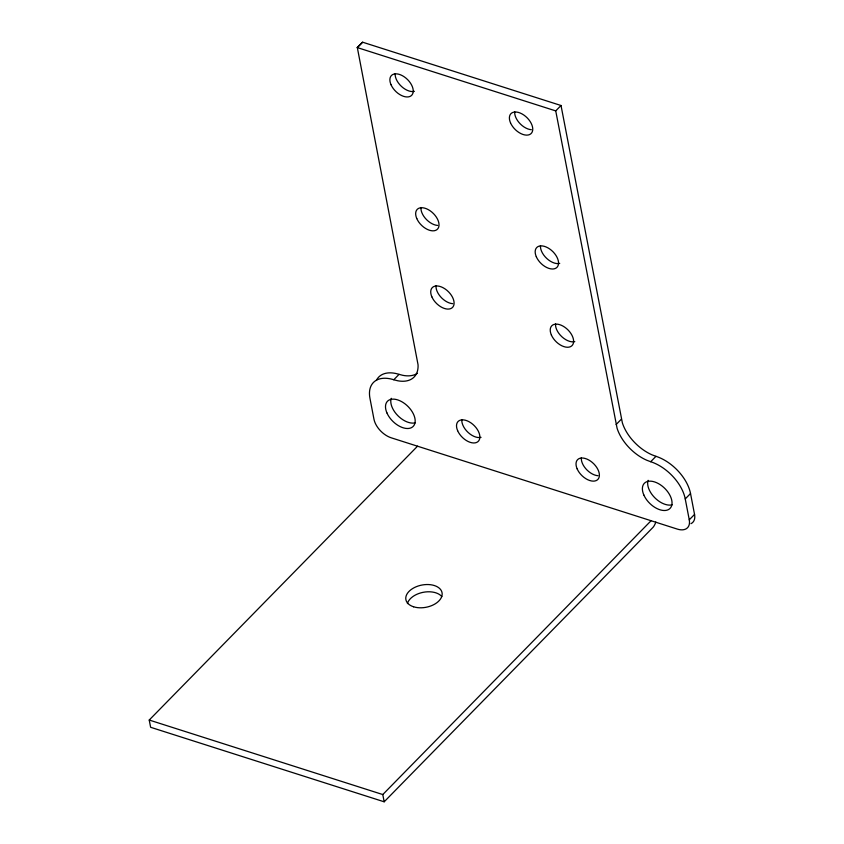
<?xml version="1.0" encoding="UTF-8"?>
<svg xmlns="http://www.w3.org/2000/svg" width="844" height="844" viewBox="0 0 844 844"><rect width="100%" height="100%" fill="white"/><g stroke="black" fill="none" stroke-linecap="round" stroke-linejoin="round"><path stroke-width="1.27" d="M694.549 514.429L689.263 519.83A17.988 10.613 44.4 0 1 677.352 529.104L391.247 437.814A17.988 10.613 44.4 0 1 373.966 419.225L369.957 398.305A35.975 21.227 44.4 0 1 393.779 379.758L397.535 380.728A35.965 21.227 44.4 0 0 418.044 364.745L357.328 47.591L362.614 42.2L561.017 105.5L622.366 422.865A35.965 21.227 44.4 0 0 652.117 454.874L655.967 456.33A35.975 21.227 44.4 0 1 690.529 493.529L694.549 514.429A17.988 10.613 44.4 0 1 690.962 523.67M689.263 519.83L685.244 498.92A35.975 21.227 44.4 0 0 650.682 461.721L646.831 460.265A35.965 21.227 44.4 0 1 617.08 428.256L555.732 110.891L561.017 105.5M393.779 379.758L399.054 374.356L402.82 375.327A35.965 21.227 44.4 0 0 417.369 373.322M655.809 522.035A9.358 4.895 -72.3 0 1 653.161 527.205L384.178 801.8L150.622 727.285L149.23 720.037L417.548 446.181M616.131 424.532L621.406 419.141M650.692 461.721L655.967 456.33M384.178 801.8L382.786 794.552L651.062 520.737M685.244 498.92L690.529 493.529M357.202 47.559L362.614 42.2M357.328 47.591L555.732 110.891M149.23 720.037L382.786 794.552M672.109 504.828A17.977 10.613 44.4 0 1 654.606 497.559A17.977 10.613 44.4 0 1 648.139 480.331M452.711 303.682A14.158 8.356 44.4 0 1 436.042 285.747M559.72 263.381A14.158 8.356 44.4 0 1 546.817 258.517A14.158 8.356 44.4 0 1 540.487 245.657M437.635 225.432A14.158 8.356 44.4 0 1 420.977 207.497M481.048 437.35A14.158 8.356 44.4 0 1 468.156 432.487A14.158 8.356 44.4 0 1 461.826 419.626M574.785 341.63A14.158 8.356 44.4 0 1 561.882 336.767A14.158 8.356 44.4 0 1 555.552 323.906M414.415 91.342A14.158 8.356 44.4 0 1 401.522 86.478A14.158 8.356 44.4 0 1 395.192 73.618M598.006 475.721A14.158 8.356 44.4 0 1 581.337 457.786M415.248 422.823A17.988 10.613 44.4 0 1 397.735 415.554A17.988 10.613 44.4 0 1 391.257 398.315M531.372 129.712A14.158 8.356 44.4 0 1 514.713 111.777M376.466 380.222A35.975 21.227 44.4 0 1 399.054 374.356M407.42 603.576A18.41 11.31 -10.9 0 1 422.939 592.361A18.41 11.31 -10.9 0 1 441.845 596.602M510.514 122.855A14.158 8.356 44.4 0 0 530.697 133.911A14.158 8.356 44.4 0 0 522.003 113.908A14.158 8.356 44.4 0 0 510.514 122.855M391.004 84.695A14.158 8.356 44.4 0 0 411.176 95.752A14.158 8.356 44.4 0 0 402.493 75.749A14.158 8.356 44.4 0 0 391.004 84.695M536.299 256.734A14.158 8.356 44.4 0 0 556.481 267.791A14.158 8.356 44.4 0 0 547.788 247.788A14.158 8.356 44.4 0 0 536.299 256.734M386.932 412.927A17.988 10.613 44.4 0 0 412.558 426.969A17.988 10.613 44.4 0 0 401.522 401.565A17.988 10.613 44.4 0 0 386.932 412.927M551.364 334.984A14.158 8.356 44.4 0 0 571.546 346.04A14.158 8.356 44.4 0 0 562.853 326.027A14.158 8.356 44.4 0 0 551.364 334.984M457.638 430.704A14.158 8.356 44.4 0 0 477.809 441.76A14.158 8.356 44.4 0 0 469.127 421.757A14.158 8.356 44.4 0 0 457.638 430.704M577.148 468.863A14.158 8.356 44.4 0 0 597.33 479.919A14.158 8.356 44.4 0 0 588.637 459.917A14.158 8.356 44.4 0 0 577.148 468.863M431.854 296.824A14.158 8.356 44.4 0 0 452.025 307.881A14.158 8.356 44.4 0 0 443.343 287.867A14.158 8.356 44.4 0 0 431.854 296.824M643.814 494.943A17.977 10.613 44.4 0 0 669.419 508.974A17.977 10.613 44.4 0 0 658.394 483.58A17.977 10.613 44.4 0 0 643.814 494.943M416.788 218.575A14.158 8.356 44.4 0 0 436.96 229.631A14.158 8.356 44.4 0 0 428.277 209.628A14.158 8.356 44.4 0 0 416.788 218.575M413.56 606.783A18.41 11.31 -10.9 0 0 442.108 594.988A18.41 11.31 -10.9 0 0 416.229 586.728A18.41 11.31 -10.9 0 0 413.56 606.783"/></g></svg>
